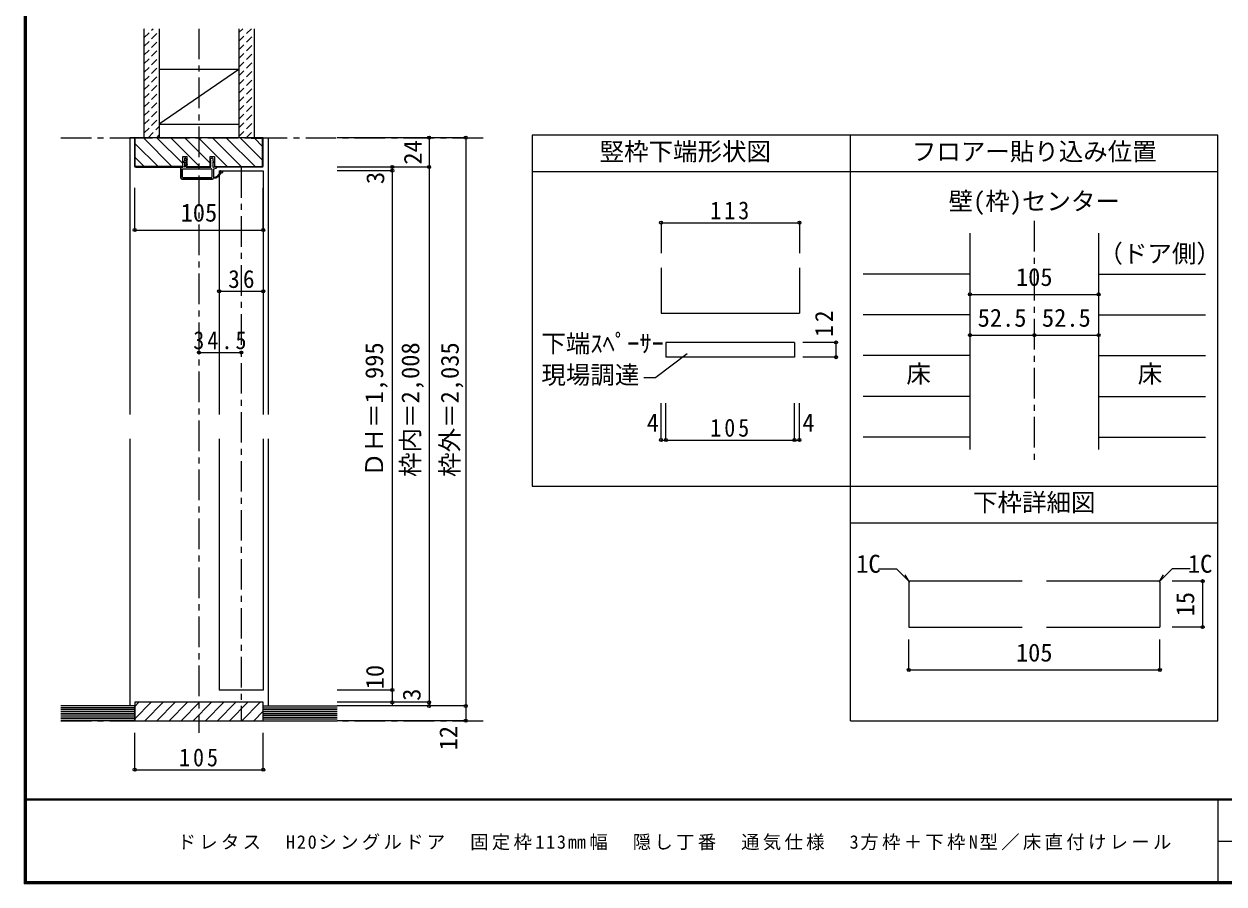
# Model space of a CAD drawing. Units: millimetres at full size, sheet at 1:5, with parts at other scales. Extents: x -973 to 977, y -718 to 696.
# Drawn here: x -973 to 7, y -701 to 1 of the extents above; entities that cross this region are included whole.
import ezdxf
from ezdxf.enums import TextEntityAlignment as Align

# ---------------------------------------------------------------- set-up
doc = ezdxf.new("R2010")
doc.units = ezdxf.units.MM
doc.header["$LTSCALE"] = 5
doc.header["$PDMODE"] = 32
doc.header["$PDSIZE"] = 2.5
doc.linetypes.add('CHAIN1', pattern=[8, 5, -1, 1, -1])
doc.linetypes.add('DASHED1', pattern=[1.8, 1.2, -0.6])
for name, color, linetype in [('0-0_補助線', 7, 'Continuous'), ('0-1_通り芯', 4, 'CHAIN1'), ('0-3_仕上げ', 4, 'Continuous'), ('0-4_枠', 3, 'Continuous'), ('0-6_扉', 6, 'Continuous'), ('0-A_文字', 3, 'Continuous'), ('0-B_寸法', 4, 'Continuous'), ('0-C_ハッチ', 4, 'DASHED1'), ('1-4_枠', 3, 'Continuous'), ('1-B_寸法', 4, 'Continuous'), ('F-1_枠', 6, 'Continuous'), ('F-A_文字', 7, 'Continuous')]:
    doc.layers.add(name, color=color, linetype=linetype)
doc.styles.add('ＭＳ ゴシック', font='')
doc.styles.get('ＭＳ ゴシック').set_extended_font_data('MS Gothic')

# ---------------------------------------------------------------- blocks, each defined once
blk = doc.blocks.new('2')
at = {"layer": '0-0_補助線'}
for p, q in [((-9.846, -9.622), (-9.846, 15.078)), ((-8.846, 16.078), (0.354, 16.078)), ((-8.846, 15.878), (0.637, 15.878)), ((-8.446, 14.378), (-8.446, -8.922)), ((-8.146, 14.678), (-1.546, 14.678)), ((-1.246, 14.378), (-1.246, -8.922)), ((0.154, 11.653), (2.154, 11.653)), ((0.154, 11.653), (0.154, -8.497)), ((2.154, 10.953), (2.154, 11.653)), ((3.154, 11.653), (2.512, 10.83)), ((3.154, 11.653), (6.154, 11.653)), ((4.154, 13.753), (4.154, 13.053)), ((5.154, 13.053), (4.512, 13.876)), ((7.154, 13.053), (5.154, 13.053)), ((6.154, 10.953), (6.154, 11.653)), ((7.558, 12.258), (6.516, 10.835)), ((-1.546, -9.222), (-8.146, -9.222)), ((0.154, -8.497), (2.154, -8.497)), ((2.154, -7.797), (2.154, -8.497)), ((3.154, -8.497), (2.512, -7.674)), ((3.154, -8.497), (6.154, -8.497)), ((6.154, -7.797), (6.154, -8.497)), ((7.558, -9.101), (6.516, -7.679)), ((-1.48, -10.622), (-8.846, -10.622)), ((-1.189, -10.85), (-0.732, -12.694)), ((0.354, -12.922), (-0.441, -12.922)), ((4.154, -9.897), (0.154, -9.897)), ((0.154, -9.897), (0.154, -10.622)), ((0.154, -10.622), (0.645, -12.548)), ((4.154, -10.597), (4.154, -9.897)), ((5.154, -9.897), (4.512, -10.72)), ((7.154, -9.897), (5.154, -9.897))]:
    blk.add_line(p, q, dxfattribs=at)
for points in [[(-9.646, 15.078), (-9.646, -9.622), (-9.846, -9.622)], [(4.154, 13.053), (0.154, 13.053), (0.649, 15.723)]]:
    blk.add_lwpolyline(points, dxfattribs=at)
for centre, radius, start, end in [((-8.846, 15.078), 1, 90, 180), ((-8.846, 15.078), 0.8, 90, 180), ((-8.146, 14.378), 0.3, 90, 180), ((-1.546, 14.378), 0.3, 0, 90), ((0.354, 15.778), 0.3, 349.49875, 90), ((2.354, 10.953), 0.2, 180, 322.03043), ((4.354, 13.753), 0.2, 37.96957, 180), ((6.354, 10.953), 0.2, 180, 323.78053), ((7.154, 12.553), 0.5, 323.78053, 90), ((-8.846, -9.622), 1, 180, 270), ((-8.146, -8.922), 0.3, 180, 270), ((-1.546, -8.922), 0.3, 270, 0), ((2.354, -7.797), 0.2, 37.96957, 180), ((6.354, -7.797), 0.2, 36.21947, 180), ((7.154, -9.397), 0.5, 270, 36.21947), ((-2.846, -10.72), 6, 179.06153, 259.29815), ((-2.846, -10.72), 5.3, 178.93757, 259.29815), ((-3.896, -16.272), 0.35, 259.29815, 79.29815), ((-1.48, -10.922), 0.3, 13.9282, 90), ((-0.441, -12.622), 0.3, 193.9282, 270), ((0.354, -12.622), 0.3, 270, 14.29438), ((4.354, -10.597), 0.2, 180, 322.03043)]:
    blk.add_arc(centre, radius, start, end, dxfattribs=at)
blk.add_point((-3.896, -16.622), dxfattribs=at)

msp = doc.modelspace()

# ---------------------------------------------------------------- linework, layer by layer
at = {"layer": '0-0_補助線', "color": 3}
msp.add_line((-340.162, -197.826), (-340.162, -234.786), dxfattribs=at)
at = {"layer": '0-0_補助線'}
for p, q in [((-449.162, -258.695), (-449.162, -270.695)), ((-344.162, -258.695), (-449.162, -258.695)), ((-344.162, -258.695), (-344.162, -270.695)), ((-431.676, -267.9), (-457.476, -287.249)), ((-344.162, -270.695), (-449.162, -270.695)), ((-467.32, -287.249), (-457.476, -287.249))]:
    msp.add_line(p, q, dxfattribs=at)
at = {"layer": '0-0_補助線', "color": 4}
for p, q in [((-310.272, -258.695), (-337.354, -258.695)), ((-310.272, -258.695), (-310.272, -270.695)), ((-310.272, -270.695), (-337.354, -270.695))]:
    msp.add_line(p, q, dxfattribs=at)
at = {"layer": '0-0_補助線', "color": 3}
msp.add_lwpolyline([(-453.162, -197.826), (-453.162, -234.786), (-340.162, -234.786)], dxfattribs=at)
at = {"layer": '0-0_補助線'}
for p in [(-310.272, -258.695), (-310.272, -270.695)]:
    msp.add_point(p, dxfattribs=at)
at = {"layer": '0-1_通り芯'}
msp.add_line((-148.347, -159.5), (-148.347, -356.007), dxfattribs=at)
at = {"layer": '0-3_仕上げ'}
for p, q in [((-200.847, -202.801), (-288.19, -202.801)), ((-95.847, -202.801), (-8.504, -202.801)), ((-200.847, -236.103), (-288.19, -236.103)), ((-95.847, -236.103), (-8.504, -236.103)), ((-200.847, -269.404), (-288.19, -269.404)), ((-95.847, -269.404), (-8.504, -269.404)), ((-200.847, -302.706), (-288.19, -302.706)), ((-95.847, -302.706), (-8.504, -302.706)), ((-200.847, -336.007), (-288.19, -336.007)), ((-95.847, -336.007), (-8.504, -336.007))]:
    msp.add_line(p, q, dxfattribs=at)
at = {"layer": '0-4_枠', "color": 4}
for p, q in [((-886.976, -91.5), (-886.976, -317.5)), ((-773.976, -91.5), (-773.976, -317.5))]:
    msp.add_line(p, q, dxfattribs=at)
at = {"layer": '0-4_枠'}
for p, q in [((-882.476, -114.586), (-882.476, -92)), ((-872.976, -92), (-882.476, -92)), ((-872.976, -91.5), (-872.976, -92)), ((-787.976, -92), (-787.976, -91.5)), ((-787.976, -92), (-778.476, -92)), ((-778.476, -114.586), (-778.476, -92)), ((-843.726, -107), (-840.026, -107)), ((-843.726, -115.5), (-843.726, -107)), ((-840.026, -115.5), (-840.026, -107)), ((-821.426, -115.5), (-821.426, -107)), ((-882.062, -115), (-882.476, -114.586)), ((-882.269, -115.5), (-843.726, -115.5)), ((-843.726, -115), (-882.062, -115)), ((-840.026, -115), (-821.426, -115)), ((-840.026, -115.5), (-821.426, -115.5)), ((-817.726, -115), (-778.89, -115)), ((-778.683, -115.5), (-817.726, -115.5)), ((-778.89, -115), (-778.476, -114.586)), ((-200.847, -169.5), (-200.847, -346.007)), ((-95.847, -169.5), (-95.847, -346.007))]:
    msp.add_line(p, q, dxfattribs=at)
for points in [[(-882.269, -115.5), (-882.976, -114.793), (-882.976, -91.5)], [(-778.683, -115.5), (-777.976, -114.793), (-777.976, -91.5)], [(-821.426, -107), (-817.726, -107), (-817.726, -115.5)]]:
    msp.add_lwpolyline(points, dxfattribs=at)
at = {"layer": '0-6_扉'}
for p, q in [((-813.976, -118.5), (-777.976, -118.5)), ((-813.976, -118.5), (-813.976, -317.5)), ((-777.976, -118.5), (-777.976, -317.5)), ((-813.976, -337.5), (-813.976, -542.5)), ((-777.976, -337.5), (-777.976, -542.5)), ((-777.976, -542.5), (-813.976, -542.5))]:
    msp.add_line(p, q, dxfattribs=at)
at = {"layer": '0-A_文字'}
for p, q in [((-558.347, -89.5), (-558.347, -376.007)), ((-298.347, -89.5), (-558.347, -89.5)), ((1.653, -89.5), (-298.347, -89.5)), ((-298.347, -376.007), (-298.347, -89.5)), ((1.653, -567.5), (1.653, -89.5)), ((-298.347, -119.5), (-558.347, -119.5)), ((1.653, -119.5), (-298.347, -119.5)), ((-298.347, -567.5), (-298.347, -376.007)), ((-298.347, -406.007), (1.653, -406.007)), ((-298.347, -567.5), (1.653, -567.5))]:
    msp.add_line(p, q, dxfattribs=at)
msp.add_lwpolyline([(-558.347, -376.007), (-298.347, -376.007), (1.653, -376.007)], dxfattribs=at)
at = {"layer": '0-B_寸法', "linetype": 'DASHED1'}
for p, q in [((-875.476, -10.111), (-867.865, -2.5)), ((-875.476, -3.04), (-874.936, -2.5)), ((-875.476, -17.182), (-862.976, -4.682)), ((-797.976, -5.748), (-794.728, -2.5)), ((-797.976, -12.819), (-787.657, -2.5)), ((-797.976, -19.89), (-785.476, -7.39)), ((-875.476, -24.253), (-862.976, -11.753)), ((-875.476, -31.324), (-862.976, -18.824)), ((-797.976, -26.961), (-785.476, -14.461)), ((-875.476, -38.395), (-862.976, -25.895)), ((-797.976, -34.032), (-785.476, -21.532)), ((-797.976, -41.103), (-785.476, -28.603)), ((-875.476, -45.466), (-862.976, -32.966)), ((-797.976, -48.174), (-785.476, -35.674)), ((-875.476, -52.537), (-862.976, -40.037)), ((-875.476, -59.608), (-862.976, -47.108)), ((-797.976, -55.246), (-785.476, -42.746)), ((-875.476, -66.68), (-862.976, -54.18)), ((-797.976, -62.317), (-785.476, -49.817)), ((-797.976, -69.388), (-785.476, -56.888)), ((-875.476, -73.751), (-862.976, -61.251)), ((-875.476, -80.822), (-862.976, -68.322)), ((-797.976, -76.459), (-785.476, -63.959)), ((-875.476, -87.893), (-862.976, -75.393)), ((-797.976, -83.53), (-785.476, -71.03)), ((-797.976, -90.601), (-785.476, -78.101)), ((-872.012, -91.5), (-862.976, -82.464)), ((-791.804, -91.5), (-785.476, -85.172)), ((-864.941, -91.5), (-862.976, -89.535))]:
    msp.add_line(p, q, dxfattribs=at)
at = {"layer": '0-B_寸法', "color": 2}
for p, q in [((-875.476, -2.5), (-875.476, -91.5)), ((-862.976, -2.5), (-862.976, -91.5)), ((-797.976, -2.5), (-797.976, -91.5)), ((-785.476, -2.5), (-785.476, -91.5)), ((-882.976, -555.5), (-943.333, -555.5)), ((-882.976, -567.5), (-882.976, -555.5)), ((-777.976, -555.5), (-717.619, -555.5)), ((-777.976, -567.5), (-777.976, -555.5)), ((-882.976, -567.5), (-943.333, -567.5)), ((-777.976, -567.5), (-717.619, -567.5))]:
    msp.add_line(p, q, dxfattribs=at)
at = {"layer": '0-B_寸法', "linetype": 'CHAIN1'}
for p, q in [((-830.476, -2.5), (-830.476, -577.5)), ((-943.333, -91.5), (-593.619, -91.5)), ((-795.976, -115.5), (-795.976, -567.5)), ((-943.333, -567.5), (-593.619, -567.5))]:
    msp.add_line(p, q, dxfattribs=at)
at = {"layer": '0-B_寸法', "color": 7}
for p, q in [((-862.976, -80.234), (-797.976, -35.5)), ((-882.976, -557), (-943.333, -557)), ((-882.976, -558.5), (-943.333, -558.5)), ((-777.976, -557), (-717.619, -557)), ((-777.976, -558.5), (-717.619, -558.5)), ((-882.976, -560), (-943.333, -560)), ((-882.976, -561.5), (-943.333, -561.5)), ((-882.976, -563), (-943.333, -563)), ((-882.976, -564.5), (-943.333, -564.5)), ((-882.976, -566), (-943.333, -566)), ((-777.976, -560), (-717.619, -560)), ((-777.976, -561.5), (-717.619, -561.5)), ((-777.976, -563), (-717.619, -563)), ((-777.976, -564.5), (-717.619, -564.5)), ((-777.976, -566), (-717.619, -566))]:
    msp.add_line(p, q, dxfattribs=at)
at = {"layer": '0-B_寸法', "color": 3}
for p, q in [((-862.976, -35.5), (-797.976, -35.5)), ((-862.976, -80.5), (-797.976, -80.5)), ((-777.976, -91.5), (-882.976, -91.5)), ((-882.976, -552.5), (-882.976, -567.5)), ((-777.976, -552.5), (-882.976, -552.5)), ((-777.976, -567.5), (-777.976, -552.5)), ((-882.976, -567.5), (-777.976, -567.5))]:
    msp.add_line(p, q, dxfattribs=at)
at = {"layer": '0-B_寸法'}
for p, q in [((-882.976, -91.5), (-886.976, -91.5)), ((-777.976, -91.5), (-773.976, -91.5)), ((-612.619, -91.5), (-717.619, -91.5)), ((-642.619, -91.5), (-642.619, -555.5)), ((-612.619, -91.5), (-612.619, -567.5)), ((-642.619, -115.5), (-717.619, -115.5)), ((-672.619, -115.5), (-672.619, -555.5)), ((-672.619, -118.5), (-717.619, -118.5)), ((-882.976, -166.922), (-882.976, -132.4)), ((-453.162, -160.894), (-340.162, -160.894)), ((-453.162, -160.894), (-453.162, -185.894)), ((-340.162, -160.894), (-340.162, -185.894)), ((-813.976, -216.922), (-777.976, -216.922)), ((-200.847, -219.452), (-95.847, -219.452)), ((-200.847, -252.753), (-95.847, -252.753)), ((-830.476, -266.922), (-795.976, -266.922)), ((-453.162, -338.343), (-453.162, -308.335)), ((-449.162, -338.343), (-449.162, -308.335)), ((-344.162, -338.343), (-344.162, -308.335)), ((-340.162, -338.343), (-340.162, -308.335)), ((-886.976, -337.5), (-886.976, -555.5)), ((-773.976, -337.5), (-773.976, -555.5)), ((-453.162, -338.343), (-449.162, -338.343)), ((-449.162, -338.343), (-344.162, -338.343)), ((-344.162, -338.343), (-340.162, -338.343)), ((-672.619, -542.5), (-717.619, -542.5)), ((-882.976, -555.95), (-879.526, -552.5)), ((-882.976, -565.85), (-869.626, -552.5)), ((-874.727, -567.5), (-859.727, -552.5)), ((-864.827, -567.5), (-849.827, -552.5)), ((-854.928, -567.5), (-839.928, -552.5)), ((-845.028, -567.5), (-830.028, -552.5)), ((-835.129, -567.5), (-820.129, -552.5)), ((-825.229, -567.5), (-810.229, -552.5)), ((-815.33, -567.5), (-800.33, -552.5)), ((-805.43, -567.5), (-790.43, -552.5)), ((-795.531, -567.5), (-780.531, -552.5)), ((-642.619, -552.5), (-717.619, -552.5)), ((-612.619, -555.5), (-717.619, -555.5)), ((-785.631, -567.5), (-777.976, -559.845)), ((-612.619, -567.5), (-717.619, -567.5)), ((-882.976, -607.5), (-882.976, -577.5)), ((-777.976, -607.5), (-777.976, -577.5)), ((-882.976, -607.5), (-777.976, -607.5))]:
    msp.add_line(p, q, dxfattribs=at)
msp.add_lwpolyline([(-882.976, -166.922), (-777.976, -166.922), (-777.976, -132.4)], dxfattribs=at)
at = {"layer": '0-B_寸法', "color": 7}
for p in [(-642.619, -91.5), (-612.619, -91.5), (-672.619, -115.5), (-672.619, -118.5), (-642.619, -115.5), (-882.976, -166.922), (-777.976, -166.922), (-453.162, -160.894), (-340.162, -160.894), (-813.976, -216.922), (-777.976, -216.922), (-200.847, -219.452), (-95.847, -219.452), (-200.847, -252.753), (-148.347, -252.753), (-95.847, -252.753), (-830.476, -266.922), (-795.976, -266.922), (-453.162, -338.343), (-449.162, -338.343), (-344.162, -338.343), (-340.162, -338.343), (-672.619, -542.5), (-672.619, -552.5), (-642.619, -552.5), (-642.619, -555.5), (-612.619, -555.5), (-612.619, -567.5), (-882.976, -607.5), (-777.976, -607.5)]:
    msp.add_point(p, dxfattribs=at)
at = {"layer": '0-C_ハッチ', "linetype": 'Continuous'}
for p, q in [((-882.476, -96.412), (-863.888, -115)), ((-875.574, -92), (-852.574, -115)), ((-864.76, -91.5), (-843.726, -112.534)), ((-853.447, -91.5), (-829.947, -115)), ((-842.133, -91.5), (-821.426, -112.207)), ((-830.819, -91.5), (-807.319, -115)), ((-819.505, -91.5), (-796.005, -115)), ((-808.192, -91.5), (-784.692, -115)), ((-796.878, -91.5), (-778.476, -109.902)), ((-785.064, -92), (-778.476, -98.588)), ((-882.476, -107.725), (-875.201, -115))]:
    msp.add_line(p, q, dxfattribs=at)
at = {"layer": '1-4_枠'}
for p, q in [((-250.14, -453.601), (-250.847, -454.308)), ((-250.847, -454.308), (-250.847, -491.101)), ((-158.347, -453.601), (-250.14, -453.601)), ((-46.554, -453.601), (-138.347, -453.601)), ((-46.554, -453.601), (-45.847, -454.308)), ((-45.847, -454.308), (-45.847, -491.101)), ((-250.847, -491.101), (-158.347, -491.101)), ((-138.347, -491.101), (-45.847, -491.101))]:
    msp.add_line(p, q, dxfattribs=at)
at = {"layer": '1-B_寸法'}
for p, q in [((-275.653, -443.601), (-260.847, -443.601)), ((-250.493, -453.955), (-260.847, -443.601)), ((-250.493, -453.955), (-253.765, -448.287)), ((-46.201, -453.955), (-35.847, -443.601)), ((-46.201, -453.955), (-42.929, -448.287)), ((-21.041, -443.601), (-35.847, -443.601)), ((-10.847, -453.601), (-35.847, -453.601)), ((-10.847, -453.601), (-10.847, -491.101)), ((-10.847, -491.101), (-35.847, -491.101)), ((-250.847, -526.101), (-250.847, -501.101)), ((-45.847, -526.101), (-45.847, -501.101)), ((-250.847, -526.101), (-45.847, -526.101))]:
    msp.add_line(p, q, dxfattribs=at)
at = {"layer": '1-B_寸法', "color": 7}
for p in [(-10.847, -453.601), (-10.847, -491.101), (-250.847, -526.101), (-45.847, -526.101)]:
    msp.add_point(p, dxfattribs=at)
at = {"layer": 'F-1_枠'}
for p, q in [((-973.347, 695.833), (-973.347, -700.833)), ((-972.514, 695.833), (-972.514, -700.833)), ((-971.68, 695.833), (-971.68, -700.833)), ((976.653, -631.667), (-973.347, -631.667)), ((976.653, -632.5), (-973.347, -632.5)), ((1.653, -632.5), (1.653, -699.167)), ((1.653, -665.833), (974.986, -665.834)), ((976.653, -699.167), (-973.347, -699.167)), ((976.653, -700), (-973.347, -700)), ((976.653, -700.833), (-973.347, -700.833))]:
    msp.add_line(p, q, dxfattribs=at)

# ---------------------------------------------------------------- block references
at = {"layer": '0-0_補助線', "rotation": 90}
msp.add_blockref('2', (-829.148, -115.654), dxfattribs=at)

# ---------------------------------------------------------------- texts
at = {"layer": '0-0_補助線', "style": 'ＭＳ ゴシック'}
for s, p in [('下端ｽﾍﾟｰｻｰ', (-550.848, -271.298)), ('現場調達', (-550.848, -296.893))]:
    msp.add_text(s, height=14.66, dxfattribs=at).set_placement(p, align=Align.BOTTOM_LEFT)
at = {"layer": '0-0_補助線', "insert": (-312.772, -254.122), "char_height": 14.66, "attachment_point": 7, "rotation": 90, "style": 'ＭＳ ゴシック'}
msp.add_mtext('\\T1.27;\\W0.95;12', dxfattribs=at)
at = {"layer": '0-A_文字', "color": 7, "style": 'ＭＳ ゴシック'}
for s, p in [('竪枠下端形状図', (-503.347, -114.5)), ('フロアー貼り込み位置', (-248.347, -114.5)), ('壁(枠)センター', (-218.347, -155.091)), ('（ドア側）', (-95.952, -197.835)), ('床', (-252.811, -296.055)), ('床', (-63.883, -296.055)), ('下枠詳細図', (-198.347, -401.007))]:
    msp.add_text(s, height=14.66, dxfattribs=at).set_placement(p, align=Align.BOTTOM_LEFT)
at = {"layer": '0-B_寸法', "color": 7, "style": 'ＭＳ ゴシック'}
for s, p in [('24', (-644.109, -113.5)), ('3', (-674.782, -129.385)), ('ＤＨ＝1,995', (-675.664, -368.46)), ('枠内＝2,008', (-646.139, -368.46)), ('枠外＝2,035', (-613.962, -368.46)), ('10', (-675.119, -541.875)), ('3', (-645.119, -551.25)), ('12', (-615.119, -591.769))]:
    msp.add_text(s, height=14.66, rotation=90, dxfattribs=at).set_placement(p, align=Align.BOTTOM_LEFT)
for s, p in [('105', (-845.476, -164.422)), ('105', (-163.347, -216.952)), ('52.5', (-194.597, -250.253)), ('52.5', (-142.097, -250.253)), ('4', (-464.801, -335.843)), ('4', (-337.677, -335.843))]:
    msp.add_text(s, height=14.66, dxfattribs=at).set_placement(p, align=Align.BOTTOM_LEFT)
at = {"layer": '0-B_寸法', "color": 7, "char_height": 14.66, "attachment_point": 7, "style": 'ＭＳ ゴシック'}
for s, insert in [('\\T1.27;\\W0.9;113', (-412.912, -158.394)), ('\\T1.27;\\W0.95;36', (-806.601, -214.422)), ('\\T1.28;\\W0.9;34.5', (-835.101, -264.422)), ('\\T1.27;\\W0.9;105', (-412.912, -335.843)), ('\\T1.27;\\W0.9;105', (-846.726, -605))]:
    msp.add_mtext(s, dxfattribs=dict(at, insert=insert))
at = {"layer": '1-B_寸法', "color": 7, "style": 'ＭＳ ゴシック'}
for s, p in [('1C', (-293.778, -451.101)), ('1C', (-22.916, -451.101)), ('105', (-163.347, -523.601))]:
    msp.add_text(s, height=14.66, dxfattribs=at).set_placement(p, align=Align.BOTTOM_LEFT)
msp.add_text('15', height=14.66, rotation=90, dxfattribs=at).set_placement((-13.347, -482.351), align=Align.BOTTOM_LEFT)
at = {"layer": 'F-A_文字', "insert": (-847.938, -673.333), "char_height": 11, "attachment_point": 7, "style": 'ＭＳ ゴシック'}
msp.add_mtext('\\T1.18;ドレタス\u3000H20シングルドア\u3000固定枠113㎜幅\u3000隠し丁番\u3000通気仕様\u30003方枠＋下枠N型／床直付けレール', dxfattribs=at)

doc.saveas('drawing.dxf')
